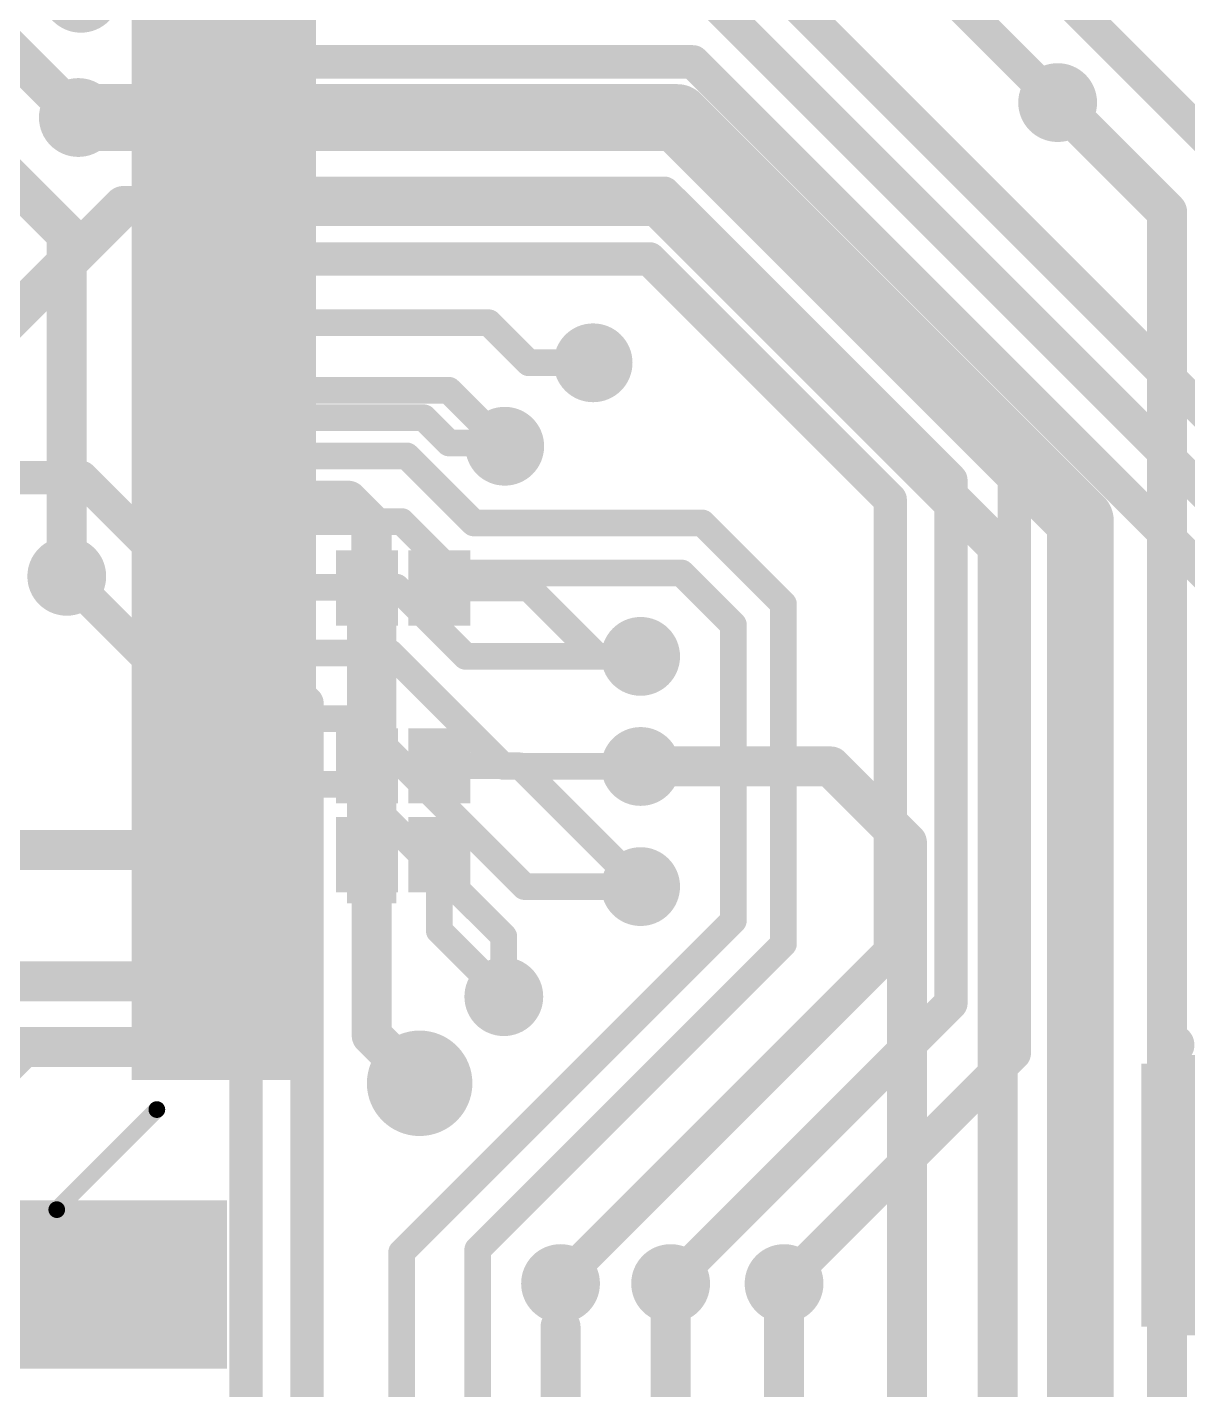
# Model space of a CAD drawing. Header units: millimetres. Extents: x -1.41 to 1.35, y -0.13 to 2.68.
# Drawn here: x 0.2522 to 0.6, y 0.7972 to 1.2056 of the extents above; entities that cross this region are included whole.
import ezdxf

# ---------------------------------------------------------------- set-up
doc = ezdxf.new("R2010")
doc.units = ezdxf.units.MM
doc.header["$MEASUREMENT"] = 0
for name, color, linetype in [('BottomLayer', 5, 'Continuous'), ('BottomPaste', 16, 'Continuous'), ('BottomSolder', 6, 'Continuous'), ('Mechanical2', 216, 'Continuous'), ('TopLayer', 1, 'Continuous'), ('TopOverlay', 2, 'Continuous'), ('TopPaste', 8, 'Continuous'), ('TopSolder', 216, 'Continuous'), ('ViaHoleLayer', 16, 'Continuous')]:
    doc.layers.add(name, color=color, linetype=linetype)

# ---------------------------------------------------------------- blocks, each defined once
blk = doc.blocks.new('LQFP_100_6')
at = {"layer": 'TopLayer'}
for points in [[(0.28149605, 0.0649606), (0.32874015, 0.0649606), (0.32874015, 0.0531496), (0.28149605, 0.0531496)], [(0.28149605, 0.0452756), (0.32874015, 0.0452756), (0.32874015, 0.0334646), (0.28149605, 0.0334646)], [(0.28149605, 0.0255905), (0.32874015, 0.0255905), (0.32874015, 0.0137795), (0.28149605, 0.0137795)], [(0.28149605, 0.0059055), (0.32874015, 0.0059055), (0.32874015, -0.0059055), (0.28149605, -0.0059055)], [(0.28149605, -0.0137796), (0.32874015, -0.0137796), (0.32874015, -0.0255906), (0.28149605, -0.0255906)], [(0.28149605, -0.0334646), (0.32874015, -0.0334646), (0.32874015, -0.0452756), (0.28149605, -0.0452756)], [(0.28149605, -0.0531496), (0.32874015, -0.0531496), (0.32874015, -0.0649606), (0.28149605, -0.0649606)], [(0.28149605, -0.0728347), (0.32874015, -0.0728347), (0.32874015, -0.0846457), (0.28149605, -0.0846457)], [(0.28149605, -0.0925197), (0.32874015, -0.0925197), (0.32874015, -0.1043307), (0.28149605, -0.1043307)], [(0.28149605, -0.1122048), (0.32874015, -0.1122048), (0.32874015, -0.1240158), (0.28149605, -0.1240158)], [(0.28149605, -0.1318898), (0.32874015, -0.1318898), (0.32874015, -0.1437008), (0.28149605, -0.1437008)], [(0.28149605, -0.1515748), (0.32874015, -0.1515748), (0.32874015, -0.1633858), (0.28149605, -0.1633858)], [(0.28149605, -0.1712599), (0.32874015, -0.1712599), (0.32874015, -0.1830709), (0.28149605, -0.1830709)], [(0.28149605, -0.1909449), (0.32874015, -0.1909449), (0.32874015, -0.2027559), (0.28149605, -0.2027559)], [(0.28149605, -0.21063), (0.32874015, -0.21063), (0.32874015, -0.222441), (0.28149605, -0.222441)], [(0.28149605, -0.230315), (0.32874015, -0.230315), (0.32874015, -0.242126), (0.28149605, -0.242126)]]:
    blk.add_hatch(color=1, dxfattribs=at).paths.add_polyline_path(points)
at = {"layer": 'TopPaste'}
for points in [[(0.28149605, 0.0649606), (0.32874015, 0.0649606), (0.32874015, 0.0531496), (0.28149605, 0.0531496)], [(0.28149605, 0.0452756), (0.32874015, 0.0452756), (0.32874015, 0.0334646), (0.28149605, 0.0334646)], [(0.28149605, 0.0255905), (0.32874015, 0.0255905), (0.32874015, 0.0137795), (0.28149605, 0.0137795)], [(0.28149605, 0.0059055), (0.32874015, 0.0059055), (0.32874015, -0.0059055), (0.28149605, -0.0059055)], [(0.28149605, -0.0137796), (0.32874015, -0.0137796), (0.32874015, -0.0255906), (0.28149605, -0.0255906)], [(0.28149605, -0.0334646), (0.32874015, -0.0334646), (0.32874015, -0.0452756), (0.28149605, -0.0452756)], [(0.28149605, -0.0531496), (0.32874015, -0.0531496), (0.32874015, -0.0649606), (0.28149605, -0.0649606)], [(0.28149605, -0.0728347), (0.32874015, -0.0728347), (0.32874015, -0.0846457), (0.28149605, -0.0846457)], [(0.28149605, -0.0925197), (0.32874015, -0.0925197), (0.32874015, -0.1043307), (0.28149605, -0.1043307)], [(0.28149605, -0.1122048), (0.32874015, -0.1122048), (0.32874015, -0.1240158), (0.28149605, -0.1240158)], [(0.28149605, -0.1318898), (0.32874015, -0.1318898), (0.32874015, -0.1437008), (0.28149605, -0.1437008)], [(0.28149605, -0.1515748), (0.32874015, -0.1515748), (0.32874015, -0.1633858), (0.28149605, -0.1633858)], [(0.28149605, -0.1712599), (0.32874015, -0.1712599), (0.32874015, -0.1830709), (0.28149605, -0.1830709)], [(0.28149605, -0.1909449), (0.32874015, -0.1909449), (0.32874015, -0.2027559), (0.28149605, -0.2027559)], [(0.28149605, -0.21063), (0.32874015, -0.21063), (0.32874015, -0.222441), (0.28149605, -0.222441)], [(0.28149605, -0.230315), (0.32874015, -0.230315), (0.32874015, -0.242126), (0.28149605, -0.242126)]]:
    blk.add_hatch(color=8, dxfattribs=at).paths.add_polyline_path(points)
at = {"layer": 'TopSolder'}
for points in [[(0.27749605, 0.0886456), (0.33274015, 0.0886456), (0.33274015, 0.0688346), (0.27749605, 0.0688346)], [(0.27749605, 0.0689606), (0.33274015, 0.0689606), (0.33274015, 0.0491496), (0.27749605, 0.0491496)], [(0.27749605, 0.0492756), (0.33274015, 0.0492756), (0.33274015, 0.0294646), (0.27749605, 0.0294646)], [(0.27749605, 0.0295905), (0.33274015, 0.0295905), (0.33274015, 0.0097795), (0.27749605, 0.0097795)], [(0.27749605, 0.0099055), (0.33274015, 0.0099055), (0.33274015, -0.0099055), (0.27749605, -0.0099055)], [(0.27749605, -0.0097796), (0.33274015, -0.0097796), (0.33274015, -0.0295906), (0.27749605, -0.0295906)], [(0.27749605, -0.0294646), (0.33274015, -0.0294646), (0.33274015, -0.0492756), (0.27749605, -0.0492756)], [(0.27749605, -0.0491496), (0.33274015, -0.0491496), (0.33274015, -0.0689606), (0.27749605, -0.0689606)], [(0.27749605, -0.0688347), (0.33274015, -0.0688347), (0.33274015, -0.0886457), (0.27749605, -0.0886457)], [(0.27749605, -0.0885197), (0.33274015, -0.0885197), (0.33274015, -0.1083307), (0.27749605, -0.1083307)], [(0.27749605, -0.1082048), (0.33274015, -0.1082048), (0.33274015, -0.1280158), (0.27749605, -0.1280158)], [(0.27749605, -0.1278898), (0.33274015, -0.1278898), (0.33274015, -0.1477008), (0.27749605, -0.1477008)], [(0.27749605, -0.1475748), (0.33274015, -0.1475748), (0.33274015, -0.1673858), (0.27749605, -0.1673858)], [(0.27749605, -0.1672599), (0.33274015, -0.1672599), (0.33274015, -0.1870709), (0.27749605, -0.1870709)], [(0.27749605, -0.1869449), (0.33274015, -0.1869449), (0.33274015, -0.2067559), (0.27749605, -0.2067559)], [(0.27749605, -0.20663), (0.33274015, -0.20663), (0.33274015, -0.226441), (0.27749605, -0.226441)], [(0.27749605, -0.226315), (0.33274015, -0.226315), (0.33274015, -0.246126), (0.27749605, -0.246126)]]:
    blk.add_hatch(color=216, dxfattribs=at).paths.add_polyline_path(points)
at = {"layer": 'TopOverlay', "const_width": 0.005}
blk.add_lwpolyline([(0.255, -0.285), (0.285, -0.255)], dxfattribs=at)
at = {"layer": 'TopOverlay', "const_width": 0.0025}
for points in [[(0.28375, -0.255, 1), (0.28625, -0.255, 1)], [(0.25375, -0.285, 1), (0.25625, -0.285, 1)]]:
    blk.add_lwpolyline(points, format="xyb", close=True, dxfattribs=at)
blk = doc.blocks.new('R___0201_B_26')
at = {"layer": 'BottomLayer'}
for points in [[(-0.01614165, 0.00728345), (-0.00551175, 0.00728345), (-0.00551175, -0.00728345), (-0.01614165, -0.00728345)], [(0.00551185, 0.00728345), (0.01614175, 0.00728345), (0.01614175, -0.00728345), (0.00551185, -0.00728345)]]:
    blk.add_hatch(color=5, dxfattribs=at).paths.add_polyline_path(points)
at = {"layer": 'BottomPaste'}
for points in [[(-0.01614165, 0.00728345), (-0.00551175, 0.00728345), (-0.00551175, -0.00728345), (-0.01614165, -0.00728345)], [(0.00551185, 0.00728345), (0.01614175, 0.00728345), (0.01614175, -0.00728345), (0.00551185, -0.00728345)]]:
    blk.add_hatch(color=16, dxfattribs=at).paths.add_polyline_path(points)
at = {"layer": 'BottomSolder'}
for points in [[(-0.02014165, 0.01128345), (-0.00151175, 0.01128345), (-0.00151175, -0.01128345), (-0.02014165, -0.01128345)], [(0.00151185, 0.01128345), (0.02014175, 0.01128345), (0.02014175, -0.01128345), (0.00151185, -0.01128345)]]:
    blk.add_hatch(color=6, dxfattribs=at).paths.add_polyline_path(points)
blk = doc.blocks.new('R___0201_B_28')
at = {"layer": 'BottomLayer'}
for points in [[(-0.01614165, 0.00728345), (-0.00551175, 0.00728345), (-0.00551175, -0.00728345), (-0.01614165, -0.00728345)], [(0.00551185, 0.00728345), (0.01614175, 0.00728345), (0.01614175, -0.00728345), (0.00551185, -0.00728345)]]:
    blk.add_hatch(color=5, dxfattribs=at).paths.add_polyline_path(points)
at = {"layer": 'BottomPaste'}
for points in [[(-0.01614165, 0.00728345), (-0.00551175, 0.00728345), (-0.00551175, -0.00728345), (-0.01614165, -0.00728345)], [(0.00551185, 0.00728345), (0.01614175, 0.00728345), (0.01614175, -0.00728345), (0.00551185, -0.00728345)]]:
    blk.add_hatch(color=16, dxfattribs=at).paths.add_polyline_path(points)
at = {"layer": 'BottomSolder'}
for points in [[(-0.02014165, 0.01128345), (-0.00151175, 0.01128345), (-0.00151175, -0.01128345), (-0.02014165, -0.01128345)], [(0.00151185, 0.01128345), (0.02014175, 0.01128345), (0.02014175, -0.01128345), (0.00151185, -0.01128345)]]:
    blk.add_hatch(color=6, dxfattribs=at).paths.add_polyline_path(points)
blk = doc.blocks.new('R___0201_B_32')
at = {"layer": 'BottomLayer'}
for points in [[(-0.01614165, 0.00728345), (-0.00551175, 0.00728345), (-0.00551175, -0.00728345), (-0.01614165, -0.00728345)], [(0.00551185, 0.00728345), (0.01614175, 0.00728345), (0.01614175, -0.00728345), (0.00551185, -0.00728345)]]:
    blk.add_hatch(color=5, dxfattribs=at).paths.add_polyline_path(points)
at = {"layer": 'BottomPaste'}
for points in [[(-0.01614165, 0.00728345), (-0.00551175, 0.00728345), (-0.00551175, -0.00728345), (-0.01614165, -0.00728345)], [(0.00551185, 0.00728345), (0.01614175, 0.00728345), (0.01614175, -0.00728345), (0.00551185, -0.00728345)]]:
    blk.add_hatch(color=16, dxfattribs=at).paths.add_polyline_path(points)
at = {"layer": 'BottomSolder'}
for points in [[(-0.02014165, 0.01128345), (-0.00151175, 0.01128345), (-0.00151175, -0.01128345), (-0.02014165, -0.01128345)], [(0.00151185, 0.01128345), (0.02014175, 0.01128345), (0.02014175, -0.01128345), (0.00151185, -0.01128345)]]:
    blk.add_hatch(color=6, dxfattribs=at).paths.add_polyline_path(points)
blk = doc.blocks.new('R___0201_B_35')
at = {"layer": 'BottomLayer'}
for points in [[(-0.01614165, 0.00728345), (-0.00551175, 0.00728345), (-0.00551175, -0.00728345), (-0.01614165, -0.00728345)], [(0.00551185, 0.00728345), (0.01614175, 0.00728345), (0.01614175, -0.00728345), (0.00551185, -0.00728345)]]:
    blk.add_hatch(color=5, dxfattribs=at).paths.add_polyline_path(points)
at = {"layer": 'BottomPaste'}
for points in [[(-0.01614165, 0.00728345), (-0.00551175, 0.00728345), (-0.00551175, -0.00728345), (-0.01614165, -0.00728345)], [(0.00551185, 0.00728345), (0.01614175, 0.00728345), (0.01614175, -0.00728345), (0.00551185, -0.00728345)]]:
    blk.add_hatch(color=16, dxfattribs=at).paths.add_polyline_path(points)
at = {"layer": 'BottomSolder'}
for points in [[(-0.02014165, 0.01128345), (-0.00151175, 0.01128345), (-0.00151175, -0.01128345), (-0.02014165, -0.01128345)], [(0.00151185, 0.01128345), (0.02014175, 0.01128345), (0.02014175, -0.01128345), (0.00151185, -0.01128345)]]:
    blk.add_hatch(color=6, dxfattribs=at).paths.add_polyline_path(points)
blk = doc.blocks.new('R___0201_B_37')
at = {"layer": 'BottomLayer'}
for points in [[(-0.01614165, 0.00728345), (-0.00551175, 0.00728345), (-0.00551175, -0.00728345), (-0.01614165, -0.00728345)], [(0.00551185, 0.00728345), (0.01614175, 0.00728345), (0.01614175, -0.00728345), (0.00551185, -0.00728345)]]:
    blk.add_hatch(color=5, dxfattribs=at).paths.add_polyline_path(points)
at = {"layer": 'BottomPaste'}
for points in [[(-0.01614165, 0.00728345), (-0.00551175, 0.00728345), (-0.00551175, -0.00728345), (-0.01614165, -0.00728345)], [(0.00551185, 0.00728345), (0.01614175, 0.00728345), (0.01614175, -0.00728345), (0.00551185, -0.00728345)]]:
    blk.add_hatch(color=16, dxfattribs=at).paths.add_polyline_path(points)
at = {"layer": 'BottomSolder'}
for points in [[(-0.02014165, 0.01128345), (-0.00151175, 0.01128345), (-0.00151175, -0.01128345), (-0.02014165, -0.01128345)], [(0.00151185, 0.01128345), (0.02014175, 0.01128345), (0.02014175, -0.01128345), (0.00151185, -0.01128345)]]:
    blk.add_hatch(color=6, dxfattribs=at).paths.add_polyline_path(points)
blk = doc.blocks.new('8_UDFN_EP__2_3__72')
at = {"layer": 'TopLayer'}
for points in [[(-0.06692915, 0.0354331), (-0.04015745, 0.0354331), (-0.04015745, 0.0236221), (-0.06692915, 0.0236221)], [(0.04015745, 0.0354331), (0.06692915, 0.0354331), (0.06692915, 0.0236221), (0.04015745, 0.0236221)], [(-0.0285433, 0.03070865), (0.0285433, 0.03070865), (0.0285433, -0.03070865), (-0.0285433, -0.03070865)], [(-0.06692915, 0.0157481), (-0.04015745, 0.0157481), (-0.04015745, 0.0039371), (-0.06692915, 0.0039371)], [(0.04015745, 0.0157481), (0.06692915, 0.0157481), (0.06692915, 0.0039371), (0.04015745, 0.0039371)], [(-0.06692915, -0.003937), (-0.04015745, -0.003937), (-0.04015745, -0.015748), (-0.06692915, -0.015748)], [(0.04015745, -0.003937), (0.06692915, -0.003937), (0.06692915, -0.015748), (0.04015745, -0.015748)], [(-0.06692915, -0.023622), (-0.04015745, -0.023622), (-0.04015745, -0.035433), (-0.06692915, -0.035433)], [(0.04015745, -0.023622), (0.06692915, -0.023622), (0.06692915, -0.035433), (0.04015745, -0.035433)]]:
    blk.add_hatch(color=1, dxfattribs=at).paths.add_polyline_path(points)
at = {"layer": 'TopPaste'}
for points in [[(-0.06692915, 0.0354331), (-0.04015745, 0.0354331), (-0.04015745, 0.0236221), (-0.06692915, 0.0236221)], [(0.04015745, 0.0354331), (0.06692915, 0.0354331), (0.06692915, 0.0236221), (0.04015745, 0.0236221)], [(-0.0285433, 0.03070865), (0.0285433, 0.03070865), (0.0285433, -0.03070865), (-0.0285433, -0.03070865)], [(-0.06692915, 0.0157481), (-0.04015745, 0.0157481), (-0.04015745, 0.0039371), (-0.06692915, 0.0039371)], [(0.04015745, 0.0157481), (0.06692915, 0.0157481), (0.06692915, 0.0039371), (0.04015745, 0.0039371)], [(-0.06692915, -0.003937), (-0.04015745, -0.003937), (-0.04015745, -0.015748), (-0.06692915, -0.015748)], [(0.04015745, -0.003937), (0.06692915, -0.003937), (0.06692915, -0.015748), (0.04015745, -0.015748)], [(-0.06692915, -0.023622), (-0.04015745, -0.023622), (-0.04015745, -0.035433), (-0.06692915, -0.035433)], [(0.04015745, -0.023622), (0.06692915, -0.023622), (0.06692915, -0.035433), (0.04015745, -0.035433)]]:
    blk.add_hatch(color=8, dxfattribs=at).paths.add_polyline_path(points)
at = {"layer": 'TopSolder'}
for points in [[(-0.07092915, 0.0394331), (-0.03615745, 0.0394331), (-0.03615745, 0.0196221), (-0.07092915, 0.0196221)], [(0.03615745, 0.0394331), (0.07092915, 0.0394331), (0.07092915, 0.0196221), (0.03615745, 0.0196221)], [(-0.0325433, 0.03470865), (0.0325433, 0.03470865), (0.0325433, -0.03470865), (-0.0325433, -0.03470865)], [(-0.07092915, 0.0197481), (-0.03615745, 0.0197481), (-0.03615745, -6.29e-05), (-0.07092915, -6.29e-05)], [(0.03615745, 0.0197481), (0.07092915, 0.0197481), (0.07092915, -6.29e-05), (0.03615745, -6.29e-05)], [(-0.07092915, 6.3e-05), (-0.03615745, 6.3e-05), (-0.03615745, -0.019748), (-0.07092915, -0.019748)], [(0.03615745, 6.3e-05), (0.07092915, 6.3e-05), (0.07092915, -0.019748), (0.03615745, -0.019748)], [(-0.07092915, -0.019622), (-0.03615745, -0.019622), (-0.03615745, -0.039433), (-0.07092915, -0.039433)], [(0.03615745, -0.019622), (0.07092915, -0.019622), (0.07092915, -0.039433), (0.03615745, -0.039433)]]:
    blk.add_hatch(color=216, dxfattribs=at).paths.add_polyline_path(points)
at = {"layer": 'TopOverlay'}
for points, const_width in [([(-0.06, 0.045, 1), (-0.062, 0.045, 1)], 0.01), ([(-0.0645, 0.045, 1), (-0.0595, 0.045, 1)], 0.005), ([(-0.0625, 0.045, 1), (-0.0575, 0.045, 1)], 0.005), ([(-0.04325, 0.042, 1), (-0.04075, 0.042, 1)], 0.0025), ([(0.04375, 0.042, 1), (0.04625, 0.042, 1)], 0.0025), ([(-0.04325, -0.0419999, 1), (-0.04075, -0.0419999, 1)], 0.0025), ([(0.04375, -0.0419999, 1), (0.04625, -0.0419999, 1)], 0.0025)]:
    blk.add_lwpolyline(points, format="xyb", close=True, dxfattribs=dict(at, const_width=const_width))
at = {"layer": 'TopOverlay', "const_width": 0.005}
for points in [[(-0.042, 0.042), (0.045, 0.042)], [(-0.042, -0.0419999), (0.045, -0.0419999)]]:
    blk.add_lwpolyline(points, dxfattribs=at)
blk = doc.blocks.new('C__0603_B_110')
at = {"layer": 'BottomLayer'}
for points in [[(-0.045, -0.0175), (-0.045, 0.0175), (-0.015, 0.0175), (-0.015, -0.0175)], [(0.015, -0.0175), (0.015, 0.0175), (0.045, 0.0175), (0.045, -0.0175)]]:
    blk.add_hatch(color=5, dxfattribs=at).paths.add_polyline_path(points)
at = {"layer": 'BottomPaste'}
for points in [[(-0.045, -0.0175), (-0.045, 0.0175), (-0.015, 0.0175), (-0.015, -0.0175)], [(0.015, -0.0175), (0.015, 0.0175), (0.045, 0.0175), (0.045, -0.0175)]]:
    blk.add_hatch(color=16, dxfattribs=at).paths.add_polyline_path(points)
at = {"layer": 'BottomSolder'}
for points in [[(-0.0473622, -0.0198622), (-0.0473622, 0.0198622), (-0.0126378, 0.0198622), (-0.0126378, -0.0198622)], [(0.0126378, -0.0198622), (0.0126378, 0.0198622), (0.0473622, 0.0198622), (0.0473622, -0.0198622)]]:
    blk.add_hatch(color=6, dxfattribs=at).paths.add_polyline_path(points)

msp = doc.modelspace()

# ---------------------------------------------------------------- hatches: boundary and pattern name
at = {"layer": 'BottomLayer'}
h = msp.add_hatch(color=5, dxfattribs=at)
edge = h.paths.add_edge_path()
edge.add_arc((0.268236, 1.215764), 0.011811, 0, 360)
h = msp.add_hatch(color=5, dxfattribs=at)
edge = h.paths.add_edge_path()
edge.add_arc((0.561, 1.183), 0.011811, 0, 360)
h = msp.add_hatch(color=5, dxfattribs=at)
edge = h.paths.add_edge_path()
edge.add_arc((0.267472, 1.178528), 0.011811, 0, 360)
for points in [[(0.286, 1.078528), (0.3081732, 1.078528), (0.3081732, 1.129), (0.286, 1.129)], [(0.348, 0.943), (0.3628268, 0.943), (0.3628268, 1.047528), (0.348, 1.047528)]]:
    msp.add_hatch(color=5, dxfattribs=at).paths.add_polyline_path(points)
h = msp.add_hatch(color=5, dxfattribs=at)
edge = h.paths.add_edge_path()
edge.add_arc((0.4217596, 1.105), 0.011811, 0, 360)
h = msp.add_hatch(color=5, dxfattribs=at)
edge = h.paths.add_edge_path()
edge.add_arc((0.3952702, 1.0799893), 0.011811, 0, 360)
h = msp.add_hatch(color=5, dxfattribs=at)
edge = h.paths.add_edge_path()
edge.add_arc((0.264, 1.041), 0.011811, 0, 360)
h = msp.add_hatch(color=5, dxfattribs=at)
edge = h.paths.add_edge_path()
edge.add_arc((0.4360055, 1.017), 0.011811, 0, 360)
h = msp.add_hatch(color=5, dxfattribs=at)
edge = h.paths.add_edge_path()
edge.add_arc((0.4360055, 0.984), 0.011811, 0, 360)
h = msp.add_hatch(color=5, dxfattribs=at)
edge = h.paths.add_edge_path()
edge.add_arc((0.4360055, 0.9479946), 0.011811, 0, 360)
h = msp.add_hatch(color=5, dxfattribs=at)
edge = h.paths.add_edge_path()
edge.add_arc((0.395, 0.915), 0.011811, 0, 360)
h = msp.add_hatch(color=5, dxfattribs=at)
edge = h.paths.add_edge_path()
edge.add_arc((0.3697714, 0.889031), 0.011811, 0, 360)
h = msp.add_hatch(color=5, dxfattribs=at)
edge = h.paths.add_edge_path()
edge.add_arc((0.292189, 0.83), 0.011811, 0, 360)
h = msp.add_hatch(color=5, dxfattribs=at)
edge = h.paths.add_edge_path()
edge.add_arc((0.412, 0.829), 0.011811, 0, 360)
h = msp.add_hatch(color=5, dxfattribs=at)
edge = h.paths.add_edge_path()
edge.add_arc((0.445, 0.829), 0.011811, 0, 360)
h = msp.add_hatch(color=5, dxfattribs=at)
edge = h.paths.add_edge_path()
edge.add_arc((0.479, 0.829), 0.011811, 0, 360)
at = {"layer": 'BottomSolder'}
h = msp.add_hatch(color=6, dxfattribs=at)
edge = h.paths.add_edge_path()
edge.add_arc((0.3697714, 0.889031), 0.015811, 0, 360)
h = msp.add_hatch(color=6, dxfattribs=at)
edge = h.paths.add_edge_path()
edge.add_arc((0.292189, 0.83), 0.015811, 0, 360)
at = {"layer": 'TopLayer'}
h = msp.add_hatch(color=1, dxfattribs=at)
edge = h.paths.add_edge_path()
edge.add_arc((0.268236, 1.215764), 0.011811, 0, 360)
h = msp.add_hatch(color=1, dxfattribs=at)
edge = h.paths.add_edge_path()
edge.add_arc((0.561, 1.183), 0.011811, 0, 360)
h = msp.add_hatch(color=1, dxfattribs=at)
edge = h.paths.add_edge_path()
edge.add_arc((0.267472, 1.178528), 0.011811, 0, 360)
h = msp.add_hatch(color=1, dxfattribs=at)
edge = h.paths.add_edge_path()
edge.add_arc((0.4217596, 1.105), 0.011811, 0, 360)
h = msp.add_hatch(color=1, dxfattribs=at)
edge = h.paths.add_edge_path()
edge.add_arc((0.3952702, 1.0799893), 0.011811, 0, 360)
h = msp.add_hatch(color=1, dxfattribs=at)
edge = h.paths.add_edge_path()
edge.add_arc((0.264, 1.041), 0.011811, 0, 360)
h = msp.add_hatch(color=1, dxfattribs=at)
edge = h.paths.add_edge_path()
edge.add_arc((0.4360055, 1.017), 0.011811, 0, 360)
h = msp.add_hatch(color=1, dxfattribs=at)
edge = h.paths.add_edge_path()
edge.add_arc((0.4360055, 0.984), 0.011811, 0, 360)
for points in [[(0.287, 0.933), (0.335, 0.933), (0.335, 0.965), (0.287, 0.965)], [(0.589, 0.813528), (0.685, 0.813528), (0.685, 0.897528), (0.589, 0.897528)], [(0.312, 0.803528), (0.312, 0.8539216), (0.2362206, 0.8539216), (0.2362206, 0.803528)]]:
    msp.add_hatch(color=1, dxfattribs=at).paths.add_polyline_path(points)
h = msp.add_hatch(color=1, dxfattribs=at)
edge = h.paths.add_edge_path()
edge.add_arc((0.4360055, 0.9479946), 0.011811, 0, 360)
h = msp.add_hatch(color=1, dxfattribs=at)
edge = h.paths.add_edge_path()
edge.add_arc((0.395, 0.915), 0.011811, 0, 360)
h = msp.add_hatch(color=1, dxfattribs=at)
edge = h.paths.add_edge_path()
edge.add_arc((0.3697714, 0.889031), 0.011811, 0, 360)
h = msp.add_hatch(color=1, dxfattribs=at)
edge = h.paths.add_edge_path()
edge.add_arc((0.292189, 0.83), 0.011811, 0, 360)
h = msp.add_hatch(color=1, dxfattribs=at)
edge = h.paths.add_edge_path()
edge.add_arc((0.412, 0.829), 0.011811, 0, 360)
h = msp.add_hatch(color=1, dxfattribs=at)
edge = h.paths.add_edge_path()
edge.add_arc((0.445, 0.829), 0.011811, 0, 360)
h = msp.add_hatch(color=1, dxfattribs=at)
edge = h.paths.add_edge_path()
edge.add_arc((0.479, 0.829), 0.011811, 0, 360)
at = {"layer": 'TopSolder'}
h = msp.add_hatch(color=216, dxfattribs=at)
edge = h.paths.add_edge_path()
edge.add_arc((0.3697714, 0.889031), 0.015811, 0, 360)
h = msp.add_hatch(color=216, dxfattribs=at)
edge = h.paths.add_edge_path()
edge.add_arc((0.292189, 0.83), 0.015811, 0, 360)
at = {"layer": 'ViaHoleLayer'}
h = msp.add_hatch(color=16, dxfattribs=at)
edge = h.paths.add_edge_path()
edge.add_arc((0.561, 1.183), 0.0059055, 0, 360)
h = msp.add_hatch(color=16, dxfattribs=at)
edge = h.paths.add_edge_path()
edge.add_arc((0.267472, 1.178528), 0.0059055, 0, 360)
h = msp.add_hatch(color=16, dxfattribs=at)
edge = h.paths.add_edge_path()
edge.add_arc((0.4217596, 1.105), 0.0059055, 0, 360)
h = msp.add_hatch(color=16, dxfattribs=at)
edge = h.paths.add_edge_path()
edge.add_arc((0.3952702, 1.0799893), 0.0059055, 0, 360)
h = msp.add_hatch(color=16, dxfattribs=at)
edge = h.paths.add_edge_path()
edge.add_arc((0.264, 1.041), 0.0059055, 0, 360)
h = msp.add_hatch(color=16, dxfattribs=at)
edge = h.paths.add_edge_path()
edge.add_arc((0.4360055, 1.017), 0.0059055, 0, 360)
h = msp.add_hatch(color=16, dxfattribs=at)
edge = h.paths.add_edge_path()
edge.add_arc((0.4360055, 0.984), 0.0059055, 0, 360)
h = msp.add_hatch(color=16, dxfattribs=at)
edge = h.paths.add_edge_path()
edge.add_arc((0.4360055, 0.9479946), 0.0059055, 0, 360)
h = msp.add_hatch(color=16, dxfattribs=at)
edge = h.paths.add_edge_path()
edge.add_arc((0.395, 0.915), 0.0059055, 0, 360)
h = msp.add_hatch(color=16, dxfattribs=at)
edge = h.paths.add_edge_path()
edge.add_arc((0.3697714, 0.889031), 0.0059055, 0, 360)
h = msp.add_hatch(color=16, dxfattribs=at)
edge = h.paths.add_edge_path()
edge.add_arc((0.292189, 0.83), 0.0059055, 0, 360)
h = msp.add_hatch(color=16, dxfattribs=at)
edge = h.paths.add_edge_path()
edge.add_arc((0.412, 0.829), 0.0059055, 0, 360)
h = msp.add_hatch(color=16, dxfattribs=at)
edge = h.paths.add_edge_path()
edge.add_arc((0.445, 0.829), 0.0059055, 0, 360)
h = msp.add_hatch(color=16, dxfattribs=at)
edge = h.paths.add_edge_path()
edge.add_arc((0.479, 0.829), 0.0059055, 0, 360)

# ---------------------------------------------------------------- linework, layer by layer
at = {"layer": 'BottomLayer'}
for points, const_width in [([(0.5631458, 1.214528), (0.751875, 1.0257988)], 0.01), ([(0.267472, 1.178528), (0.4469989, 1.178528)], 0.02), ([(0.4469989, 1.178528), (0.567811, 1.0577159)], 0.02), ([(0.561, 1.183), (0.593811, 1.150189)], 0.012), ([(0.238, 1.109), (0.281, 1.152)], 0.012), ([(0.281, 1.152), (0.441, 1.152)], 0.012), ([(0.441, 1.152), (0.543, 1.05)], 0.012), ([(0.593811, 0.262811), (0.593811, 1.150189)], 0.012), ([(0.3209999, 1.116528), (0.3218429, 1.116528)], 0.008), ([(0.3218429, 1.116528), (0.3223149, 1.117)], 0.008), ([(0.3223149, 1.117), (0.3905191, 1.117)], 0.008), ([(0.3905191, 1.117), (0.4025191, 1.105)], 0.008), ([(0.4025191, 1.105), (0.4217596, 1.105)], 0.008), ([(0.2993464, 1.0706993), (0.2993464, 1.088528)], 0.012), ([(0.3209999, 1.088528), (0.371, 1.088528)], 0.008), ([(0.371, 1.088528), (0.3785676, 1.0809604)], 0.008), ([(0.3785676, 1.0809604), (0.3942991, 1.0809604)], 0.008), ([(0.3942991, 1.0809604), (0.3952702, 1.0799893)], 0.008), ([(0.2386064, 1.0706064), (0.2683936, 1.0706064)], 0.01), ([(0.2683936, 1.0706064), (0.336, 1.003)], 0.01), ([(0.2993464, 1.0706993), (0.3063759, 1.0636698)], 0.012), ([(0.3063759, 1.0636698), (0.3483052, 1.0636698)], 0.012), ([(0.3483052, 1.0636698), (0.3553347, 1.0566403)], 0.012), ([(0.567811, 0.593), (0.567811, 1.0577159)], 0.02), ([(0.3553347, 1.0388627), (0.3553347, 1.0566403)], 0.012), ([(0.543, 0.4318405), (0.543, 1.05)], 0.012), ([(0.264, 1.041), (0.317689, 0.987311)], 0.01), ([(0.354, 1.037528), (0.3553347, 1.0388627)], 0.012), ([(0.3756535, 1.037528), (0.402472, 1.037528)], 0.008), ([(0.402472, 1.037528), (0.423, 1.017)], 0.008), ([(0.423, 1.017), (0.441, 1.017)], 0.008), ([(0.336, 0.547), (0.336, 1.003)], 0.01), ([(0.317689, 0.5231943), (0.317689, 0.987311)], 0.01), ([(0.4360055, 0.984), (0.493, 0.984)], 0.012), ([(0.493, 0.984), (0.515823, 0.961177)], 0.012), ([(0.3756535, 0.9841948), (0.3998052, 0.9841948)], 0.008), ([(0.3998052, 0.9841948), (0.4360054, 0.9479946)], 0.008), ([(0.354, 0.966), (0.3554134, 0.9645866)], 0.012), ([(0.3554134, 0.9033893), (0.3554134, 0.9645866)], 0.012), ([(0.515823, 0.642931), (0.515823, 0.961177)], 0.012), ([(0.3756535, 0.9347795), (0.3756535, 0.9575282)], 0.008), ([(0.4360054, 0.9479946), (0.4360055, 0.9479946)], 0.008), ([(0.3756535, 0.9347795), (0.395, 0.915433)], 0.008), ([(0.395, 0.915), (0.395, 0.915433)], 0.008), ([(0.3554134, 0.9033893), (0.3697714, 0.8890313)], 0.012), ([(0.3697714, 0.889031), (0.3697714, 0.8890313)], 0.012), ([(0.26, 0.83), (0.292189, 0.83)], 0.025), ([(0.445, 0.65), (0.445, 0.829)], 0.012), ([(0.479, 0.622), (0.479, 0.829)], 0.012), ([(0.412, 0.499), (0.412, 0.816)], 0.012)]:
    msp.add_lwpolyline(points, dxfattribs=dict(at, const_width=const_width))
for points, const_width in [([(0.262472, 1.178528, 1), (0.272472, 1.178528, 1)], 0.01), ([(0.4419989, 1.178528, 1), (0.4519989, 1.178528, 1)], 0.01), ([(0.4419989, 1.178528, 1), (0.4519989, 1.178528, 1)], 0.01), ([(0.558, 1.183, 1), (0.564, 1.183, 1)], 0.006), ([(0.278, 1.152, 1), (0.284, 1.152, 1)], 0.006), ([(0.278, 1.152, 1), (0.284, 1.152, 1)], 0.006), ([(0.438, 1.152, 1), (0.444, 1.152, 1)], 0.006), ([(0.438, 1.152, 1), (0.444, 1.152, 1)], 0.006), ([(0.590811, 1.150189, 1), (0.596811, 1.150189, 1)], 0.006), ([(0.590811, 1.150189, 1), (0.596811, 1.150189, 1)], 0.006), ([(0.3189999, 1.116528, 1), (0.3229999, 1.116528, 1)], 0.004), ([(0.3198429, 1.116528, 1), (0.3238429, 1.116528, 1)], 0.004), ([(0.3198429, 1.116528, 1), (0.3238429, 1.116528, 1)], 0.004), ([(0.3203149, 1.117, 1), (0.3243149, 1.117, 1)], 0.004), ([(0.3203149, 1.117, 1), (0.3243149, 1.117, 1)], 0.004), ([(0.3885191, 1.117, 1), (0.3925191, 1.117, 1)], 0.004), ([(0.3885191, 1.117, 1), (0.3925191, 1.117, 1)], 0.004), ([(0.4005191, 1.105, 1), (0.4045191, 1.105, 1)], 0.004), ([(0.4005191, 1.105, 1), (0.4045191, 1.105, 1)], 0.004), ([(0.4197596, 1.105, 1), (0.4237596, 1.105, 1)], 0.004), ([(0.2963464, 1.088528, 1), (0.3023464, 1.088528, 1)], 0.006), ([(0.3189999, 1.088528, 1), (0.3229999, 1.088528, 1)], 0.004), ([(0.369, 1.088528, 1), (0.373, 1.088528, 1)], 0.004), ([(0.369, 1.088528, 1), (0.373, 1.088528, 1)], 0.004), ([(0.3765676, 1.0809604, 1), (0.3805676, 1.0809604, 1)], 0.004), ([(0.3765676, 1.0809604, 1), (0.3805676, 1.0809604, 1)], 0.004), ([(0.3922991, 1.0809604, 1), (0.3962991, 1.0809604, 1)], 0.004), ([(0.3922991, 1.0809604, 1), (0.3962991, 1.0809604, 1)], 0.004), ([(0.3932702, 1.0799893, 1), (0.3972702, 1.0799893, 1)], 0.004), ([(0.2658936, 1.0706064, 1), (0.2708936, 1.0706064, 1)], 0.005), ([(0.2658936, 1.0706064, 1), (0.2708936, 1.0706064, 1)], 0.005), ([(0.2963464, 1.0706993, 1), (0.3023464, 1.0706993, 1)], 0.006), ([(0.2963464, 1.0706993, 1), (0.3023464, 1.0706993, 1)], 0.006), ([(0.3033759, 1.0636698, 1), (0.3093759, 1.0636698, 1)], 0.006), ([(0.3033759, 1.0636698, 1), (0.3093759, 1.0636698, 1)], 0.006), ([(0.3453052, 1.0636698, 1), (0.3513052, 1.0636698, 1)], 0.006), ([(0.3453052, 1.0636698, 1), (0.3513052, 1.0636698, 1)], 0.006), ([(0.562811, 1.0577159, 1), (0.572811, 1.0577159, 1)], 0.01), ([(0.562811, 1.0577159, 1), (0.572811, 1.0577159, 1)], 0.01), ([(0.3523347, 1.0566403, 1), (0.3583347, 1.0566403, 1)], 0.006), ([(0.3523347, 1.0566403, 1), (0.3583347, 1.0566403, 1)], 0.006), ([(0.54, 1.05, 1), (0.546, 1.05, 1)], 0.006), ([(0.54, 1.05, 1), (0.546, 1.05, 1)], 0.006), ([(0.2615, 1.041, 1), (0.2665, 1.041, 1)], 0.005), ([(0.351, 1.037528, 1), (0.357, 1.037528, 1)], 0.006), ([(0.3523347, 1.0388627, 1), (0.3583347, 1.0388627, 1)], 0.006), ([(0.3523347, 1.0388627, 1), (0.3583347, 1.0388627, 1)], 0.006), ([(0.3736535, 1.037528, 1), (0.3776535, 1.037528, 1)], 0.004), ([(0.400472, 1.037528, 1), (0.404472, 1.037528, 1)], 0.004), ([(0.400472, 1.037528, 1), (0.404472, 1.037528, 1)], 0.004), ([(0.421, 1.017, 1), (0.425, 1.017, 1)], 0.004), ([(0.421, 1.017, 1), (0.425, 1.017, 1)], 0.004), ([(0.439, 1.017, 1), (0.443, 1.017, 1)], 0.004), ([(0.3335, 1.003, 1), (0.3385, 1.003, 1)], 0.005), ([(0.3335, 1.003, 1), (0.3385, 1.003, 1)], 0.005), ([(0.315189, 0.987311, 1), (0.320189, 0.987311, 1)], 0.005), ([(0.315189, 0.987311, 1), (0.320189, 0.987311, 1)], 0.005), ([(0.4330055, 0.984, 1), (0.4390055, 0.984, 1)], 0.006), ([(0.49, 0.984, 1), (0.496, 0.984, 1)], 0.006), ([(0.49, 0.984, 1), (0.496, 0.984, 1)], 0.006), ([(0.3736535, 0.9841948, 1), (0.3776535, 0.9841948, 1)], 0.004), ([(0.3978052, 0.9841948, 1), (0.4018052, 0.9841948, 1)], 0.004), ([(0.3978052, 0.9841948, 1), (0.4018052, 0.9841948, 1)], 0.004), ([(0.351, 0.966, 1), (0.357, 0.966, 1)], 0.006), ([(0.3524134, 0.9645866, 1), (0.3584134, 0.9645866, 1)], 0.006), ([(0.3524134, 0.9645866, 1), (0.3584134, 0.9645866, 1)], 0.006), ([(0.512823, 0.961177, 1), (0.518823, 0.961177, 1)], 0.006), ([(0.512823, 0.961177, 1), (0.518823, 0.961177, 1)], 0.006), ([(0.3736535, 0.9575282, 1), (0.3776535, 0.9575282, 1)], 0.004), ([(0.4340054, 0.9479946, 1), (0.4380054, 0.9479946, 1)], 0.004), ([(0.4340054, 0.9479946, 1), (0.4380054, 0.9479946, 1)], 0.004), ([(0.4340055, 0.9479946, 1), (0.4380055, 0.9479946, 1)], 0.004), ([(0.3736535, 0.9347795, 1), (0.3776535, 0.9347795, 1)], 0.004), ([(0.3736535, 0.9347795, 1), (0.3776535, 0.9347795, 1)], 0.004), ([(0.393, 0.915433, 1), (0.397, 0.915433, 1)], 0.004), ([(0.393, 0.915433, 1), (0.397, 0.915433, 1)], 0.004), ([(0.393, 0.915, 1), (0.397, 0.915, 1)], 0.004), ([(0.3524134, 0.9033893, 1), (0.3584134, 0.9033893, 1)], 0.006), ([(0.3524134, 0.9033893, 1), (0.3584134, 0.9033893, 1)], 0.006), ([(0.3667714, 0.8890313, 1), (0.3727714, 0.8890313, 1)], 0.006), ([(0.3667714, 0.8890313, 1), (0.3727714, 0.8890313, 1)], 0.006), ([(0.3667714, 0.889031, 1), (0.3727714, 0.889031, 1)], 0.006), ([(0.25375, 0.83, 1), (0.26625, 0.83, 1)], 0.0125), ([(0.285939, 0.83, 1), (0.298439, 0.83, 1)], 0.0125), ([(0.442, 0.829, 1), (0.448, 0.829, 1)], 0.006), ([(0.476, 0.829, 1), (0.482, 0.829, 1)], 0.006), ([(0.409, 0.816, 1), (0.415, 0.816, 1)], 0.006)]:
    msp.add_lwpolyline(points, format="xyb", close=True, dxfattribs=dict(at, const_width=const_width))
at = {"layer": 'Mechanical2', "const_width": 0.015}
msp.add_lwpolyline([(1.3405997, 0.884327, -6.818912620243704), (1.3369463, 1.6869172)], format="xyb", dxfattribs=at)
at = {"layer": 'TopLayer'}
for points, const_width in [([(0.4503618, 1.2936382), (0.561, 1.183)], 0.01), ([(0.4210468, 1.2739532), (0.643, 1.052)], 0.01), ([(0.2028504, 1.2431496), (0.267472, 1.178528)], 0.012), ([(0.1831655, 1.2243625), (0.264, 1.143528)], 0.012), ([(0.4560604, 1.214898), (0.6447694, 1.026189)], 0.01), ([(0.3111181, 1.195213), (0.4517038, 1.195213)], 0.01), ([(0.4517038, 1.195213), (0.6383888, 1.008528)], 0.01), ([(0.559, 1.183), (0.561, 1.183)], 0.01), ([(0.3111181, 1.175528), (0.4473472, 1.175528)], 0.01), ([(0.4473472, 1.175528), (0.548, 1.0748752)], 0.01), ([(0.3111181, 1.1558429), (0.4429907, 1.1558429)], 0.01), ([(0.4429907, 1.1558429), (0.529, 1.0698336)], 0.01), ([(0.264, 1.041), (0.264, 1.143528)], 0.012), ([(0.3111181, 1.1361579), (0.4386341, 1.1361579)], 0.01), ([(0.4386341, 1.1361579), (0.510811, 1.063981)], 0.01), ([(0.3111181, 1.1164728), (0.3116453, 1.117)], 0.008), ([(0.3116453, 1.117), (0.3905191, 1.117)], 0.008), ([(0.3905191, 1.117), (0.4025191, 1.105)], 0.008), ([(0.4025191, 1.105), (0.4217596, 1.105)], 0.008), ([(0.3111181, 1.0967878), (0.3784716, 1.0967878)], 0.008), ([(0.3784716, 1.0967878), (0.3952701, 1.0799893)], 0.008), ([(0.3952701, 1.0799893), (0.3952702, 1.0799893)], 0.008), ([(0.3111181, 1.0771028), (0.3658972, 1.0771028)], 0.008), ([(0.3658972, 1.0771028), (0.386, 1.057)], 0.008), ([(0.548, 0.8979999), (0.548, 1.0748752)], 0.01), ([(0.529, 0.913), (0.529, 1.0698336)], 0.01), ([(0.510811, 0.9284848), (0.510811, 1.063981)], 0.01), ([(0.3111181, 1.0574177), (0.3643691, 1.0574177)], 0.008), ([(0.3643691, 1.0574177), (0.3797868, 1.042)], 0.008), ([(0.386, 1.057), (0.4544728, 1.057)], 0.008), ([(0.4544728, 1.057), (0.478811, 1.0326618)], 0.008), ([(0.3797868, 1.042), (0.4482596, 1.042)], 0.008), ([(0.4482596, 1.042), (0.463811, 1.0264486)], 0.008), ([(0.3111181, 1.0377327), (0.3628409, 1.0377327)], 0.008), ([(0.3628409, 1.0377327), (0.3835736, 1.017)], 0.008), ([(0.478811, 0.930811), (0.478811, 1.0326618)], 0.008), ([(0.463811, 0.937811), (0.463811, 1.0264486)], 0.008), ([(0.3111181, 1.0180476), (0.3609524, 1.0180476)], 0.008), ([(0.3609524, 1.0180476), (0.395, 0.984)], 0.008), ([(0.3835736, 1.017), (0.4360055, 1.017)], 0.008), ([(0.3111181, 0.9983626), (0.3508506, 0.9983626)], 0.008), ([(0.3508506, 0.9983626), (0.4012186, 0.9479946)], 0.008), ([(0.395, 0.984), (0.4360055, 0.984)], 0.008), ([(0.3111181, 0.9786776), (0.3493224, 0.9786776)], 0.008), ([(0.3493224, 0.9786776), (0.395, 0.933)], 0.008), ([(0.2330037, 0.9589963), (0.3111143, 0.9589963)], 0.012), ([(0.3111143, 0.9589963), (0.3111181, 0.9589925)], 0.012), ([(0.4012186, 0.9479946), (0.4360055, 0.9479946)], 0.008), ([(0.364378, 0.838378), (0.463811, 0.937811)], 0.008), ([(0.395, 0.915), (0.395, 0.933)], 0.008), ([(0.387189, 0.839189), (0.478811, 0.930811)], 0.008), ([(0.412, 0.8296738), (0.510811, 0.9284848)], 0.01), ([(0.2323776, 0.9196224), (0.3111181, 0.9196224)], 0.012), ([(0.445, 0.829), (0.529, 0.913)], 0.01), ([(0.234, 0.883), (0.2509374, 0.8999374)], 0.012), ([(0.2509374, 0.8999374), (0.3111181, 0.8999374)], 0.012), ([(0.5180001, 0.868), (0.548, 0.8979999)], 0.01), ([(0.479, 0.829), (0.518, 0.868)], 0.01), ([(0.518, 0.868), (0.5180001, 0.868)], 0.01), ([(0.364378, 0.7695514), (0.364378, 0.838378)], 0.008), ([(0.387189, 0.779), (0.387189, 0.839189)], 0.008)]:
    msp.add_lwpolyline(points, dxfattribs=dict(at, const_width=const_width))
for points, const_width in [([(0.3086181, 1.195213, 1), (0.3136181, 1.195213, 1)], 0.005), ([(0.4492038, 1.195213, 1), (0.4542038, 1.195213, 1)], 0.005), ([(0.4492038, 1.195213, 1), (0.4542038, 1.195213, 1)], 0.005), ([(0.264472, 1.178528, 1), (0.270472, 1.178528, 1)], 0.006), ([(0.5565, 1.183, 1), (0.5615, 1.183, 1)], 0.005), ([(0.5585, 1.183, 1), (0.5635, 1.183, 1)], 0.005), ([(0.5585, 1.183, 1), (0.5635, 1.183, 1)], 0.005), ([(0.3086181, 1.175528, 1), (0.3136181, 1.175528, 1)], 0.005), ([(0.4448472, 1.175528, 1), (0.4498472, 1.175528, 1)], 0.005), ([(0.4448472, 1.175528, 1), (0.4498472, 1.175528, 1)], 0.005), ([(0.3086181, 1.1558429, 1), (0.3136181, 1.1558429, 1)], 0.005), ([(0.4404907, 1.1558429, 1), (0.4454907, 1.1558429, 1)], 0.005), ([(0.4404907, 1.1558429, 1), (0.4454907, 1.1558429, 1)], 0.005), ([(0.261, 1.143528, 1), (0.267, 1.143528, 1)], 0.006), ([(0.261, 1.143528, 1), (0.267, 1.143528, 1)], 0.006), ([(0.3086181, 1.1361579, 1), (0.3136181, 1.1361579, 1)], 0.005), ([(0.4361341, 1.1361579, 1), (0.4411341, 1.1361579, 1)], 0.005), ([(0.4361341, 1.1361579, 1), (0.4411341, 1.1361579, 1)], 0.005), ([(0.3091181, 1.1164728, 1), (0.3131181, 1.1164728, 1)], 0.004), ([(0.3096453, 1.117, 1), (0.3136453, 1.117, 1)], 0.004), ([(0.3096453, 1.117, 1), (0.3136453, 1.117, 1)], 0.004), ([(0.3885191, 1.117, 1), (0.3925191, 1.117, 1)], 0.004), ([(0.3885191, 1.117, 1), (0.3925191, 1.117, 1)], 0.004), ([(0.4005191, 1.105, 1), (0.4045191, 1.105, 1)], 0.004), ([(0.4005191, 1.105, 1), (0.4045191, 1.105, 1)], 0.004), ([(0.4197596, 1.105, 1), (0.4237596, 1.105, 1)], 0.004), ([(0.3091181, 1.0967878, 1), (0.3131181, 1.0967878, 1)], 0.004), ([(0.3764716, 1.0967878, 1), (0.3804716, 1.0967878, 1)], 0.004), ([(0.3764716, 1.0967878, 1), (0.3804716, 1.0967878, 1)], 0.004), ([(0.3932701, 1.0799893, 1), (0.3972701, 1.0799893, 1)], 0.004), ([(0.3932701, 1.0799893, 1), (0.3972701, 1.0799893, 1)], 0.004), ([(0.3932702, 1.0799893, 1), (0.3972702, 1.0799893, 1)], 0.004), ([(0.3091181, 1.0771028, 1), (0.3131181, 1.0771028, 1)], 0.004), ([(0.3638972, 1.0771028, 1), (0.3678972, 1.0771028, 1)], 0.004), ([(0.3638972, 1.0771028, 1), (0.3678972, 1.0771028, 1)], 0.004), ([(0.5455, 1.0748752, 1), (0.5505, 1.0748752, 1)], 0.005), ([(0.5455, 1.0748752, 1), (0.5505, 1.0748752, 1)], 0.005), ([(0.5265, 1.0698336, 1), (0.5315, 1.0698336, 1)], 0.005), ([(0.5265, 1.0698336, 1), (0.5315, 1.0698336, 1)], 0.005), ([(0.508311, 1.063981, 1), (0.513311, 1.063981, 1)], 0.005), ([(0.508311, 1.063981, 1), (0.513311, 1.063981, 1)], 0.005), ([(0.3091181, 1.0574177, 1), (0.3131181, 1.0574177, 1)], 0.004), ([(0.3623691, 1.0574177, 1), (0.3663691, 1.0574177, 1)], 0.004), ([(0.3623691, 1.0574177, 1), (0.3663691, 1.0574177, 1)], 0.004), ([(0.384, 1.057, 1), (0.388, 1.057, 1)], 0.004), ([(0.384, 1.057, 1), (0.388, 1.057, 1)], 0.004), ([(0.4524728, 1.057, 1), (0.4564728, 1.057, 1)], 0.004), ([(0.4524728, 1.057, 1), (0.4564728, 1.057, 1)], 0.004), ([(0.261, 1.041, 1), (0.267, 1.041, 1)], 0.006), ([(0.3777868, 1.042, 1), (0.3817868, 1.042, 1)], 0.004), ([(0.3777868, 1.042, 1), (0.3817868, 1.042, 1)], 0.004), ([(0.4462596, 1.042, 1), (0.4502596, 1.042, 1)], 0.004), ([(0.4462596, 1.042, 1), (0.4502596, 1.042, 1)], 0.004), ([(0.3091181, 1.0377327, 1), (0.3131181, 1.0377327, 1)], 0.004), ([(0.3608409, 1.0377327, 1), (0.3648409, 1.0377327, 1)], 0.004), ([(0.3608409, 1.0377327, 1), (0.3648409, 1.0377327, 1)], 0.004), ([(0.476811, 1.0326618, 1), (0.480811, 1.0326618, 1)], 0.004), ([(0.476811, 1.0326618, 1), (0.480811, 1.0326618, 1)], 0.004), ([(0.461811, 1.0264486, 1), (0.465811, 1.0264486, 1)], 0.004), ([(0.461811, 1.0264486, 1), (0.465811, 1.0264486, 1)], 0.004), ([(0.3091181, 1.0180476, 1), (0.3131181, 1.0180476, 1)], 0.004), ([(0.3589524, 1.0180476, 1), (0.3629524, 1.0180476, 1)], 0.004), ([(0.3589524, 1.0180476, 1), (0.3629524, 1.0180476, 1)], 0.004), ([(0.3815736, 1.017, 1), (0.3855736, 1.017, 1)], 0.004), ([(0.3815736, 1.017, 1), (0.3855736, 1.017, 1)], 0.004), ([(0.4340055, 1.017, 1), (0.4380055, 1.017, 1)], 0.004), ([(0.3091181, 0.9983626, 1), (0.3131181, 0.9983626, 1)], 0.004), ([(0.3488506, 0.9983626, 1), (0.3528506, 0.9983626, 1)], 0.004), ([(0.3488506, 0.9983626, 1), (0.3528506, 0.9983626, 1)], 0.004), ([(0.393, 0.984, 1), (0.397, 0.984, 1)], 0.004), ([(0.393, 0.984, 1), (0.397, 0.984, 1)], 0.004), ([(0.4340055, 0.984, 1), (0.4380055, 0.984, 1)], 0.004), ([(0.3091181, 0.9786776, 1), (0.3131181, 0.9786776, 1)], 0.004), ([(0.3473224, 0.9786776, 1), (0.3513224, 0.9786776, 1)], 0.004), ([(0.3473224, 0.9786776, 1), (0.3513224, 0.9786776, 1)], 0.004), ([(0.3081143, 0.9589963, 1), (0.3141143, 0.9589963, 1)], 0.006), ([(0.3081143, 0.9589963, 1), (0.3141143, 0.9589963, 1)], 0.006), ([(0.3081181, 0.9589925, 1), (0.3141181, 0.9589925, 1)], 0.006), ([(0.3992186, 0.9479946, 1), (0.4032186, 0.9479946, 1)], 0.004), ([(0.3992186, 0.9479946, 1), (0.4032186, 0.9479946, 1)], 0.004), ([(0.4340055, 0.9479946, 1), (0.4380055, 0.9479946, 1)], 0.004), ([(0.461811, 0.937811, 1), (0.465811, 0.937811, 1)], 0.004), ([(0.461811, 0.937811, 1), (0.465811, 0.937811, 1)], 0.004), ([(0.393, 0.933, 1), (0.397, 0.933, 1)], 0.004), ([(0.393, 0.933, 1), (0.397, 0.933, 1)], 0.004), ([(0.476811, 0.930811, 1), (0.480811, 0.930811, 1)], 0.004), ([(0.476811, 0.930811, 1), (0.480811, 0.930811, 1)], 0.004), ([(0.508311, 0.9284848, 1), (0.513311, 0.9284848, 1)], 0.005), ([(0.508311, 0.9284848, 1), (0.513311, 0.9284848, 1)], 0.005), ([(0.3081181, 0.9196224, 1), (0.3141181, 0.9196224, 1)], 0.006), ([(0.393, 0.915, 1), (0.397, 0.915, 1)], 0.004), ([(0.5265, 0.913, 1), (0.5315, 0.913, 1)], 0.005), ([(0.5265, 0.913, 1), (0.5315, 0.913, 1)], 0.005), ([(0.2479374, 0.8999374, 1), (0.2539374, 0.8999374, 1)], 0.006), ([(0.2479374, 0.8999374, 1), (0.2539374, 0.8999374, 1)], 0.006), ([(0.3081181, 0.8999374, 1), (0.3141181, 0.8999374, 1)], 0.006), ([(0.5455, 0.8979999, 1), (0.5505, 0.8979999, 1)], 0.005), ([(0.5455, 0.8979999, 1), (0.5505, 0.8979999, 1)], 0.005), ([(0.5155, 0.868, 1), (0.5205, 0.868, 1)], 0.005), ([(0.5155, 0.868, 1), (0.5205, 0.868, 1)], 0.005), ([(0.5155001, 0.868, 1), (0.5205001, 0.868, 1)], 0.005), ([(0.5155001, 0.868, 1), (0.5205001, 0.868, 1)], 0.005), ([(0.362378, 0.838378, 1), (0.366378, 0.838378, 1)], 0.004), ([(0.362378, 0.838378, 1), (0.366378, 0.838378, 1)], 0.004), ([(0.385189, 0.839189, 1), (0.389189, 0.839189, 1)], 0.004), ([(0.385189, 0.839189, 1), (0.389189, 0.839189, 1)], 0.004), ([(0.4095, 0.8296738, 1), (0.4145, 0.8296738, 1)], 0.005), ([(0.4425, 0.829, 1), (0.4475, 0.829, 1)], 0.005), ([(0.4765, 0.829, 1), (0.4815, 0.829, 1)], 0.005)]:
    msp.add_lwpolyline(points, format="xyb", close=True, dxfattribs=dict(at, const_width=const_width))

# ---------------------------------------------------------------- block references
for name, p in [('LQFP_100_6', (0.006, 1.1361579)), ('8_UDFN_EP__2_3__72', (0.657, 0.855528))]:
    msp.add_blockref(name, p)
for name, p, rotation in [('R___0201_B_26', (0.3101732, 1.116528), 180), ('R___0201_B_28', (0.3101732, 1.088528), 180), ('R___0201_B_32', (0.3648268, 1.037528), 180), ('R___0201_B_35', (0.3648268, 0.9841948), 180), ('R___0201_B_37', (0.3648268, 0.9575282), 180), ('C__0603_B_110', (0.26, 0.8), 270)]:
    msp.add_blockref(name, p, dxfattribs=dict(rotation=rotation))

doc.saveas('drawing.dxf')
